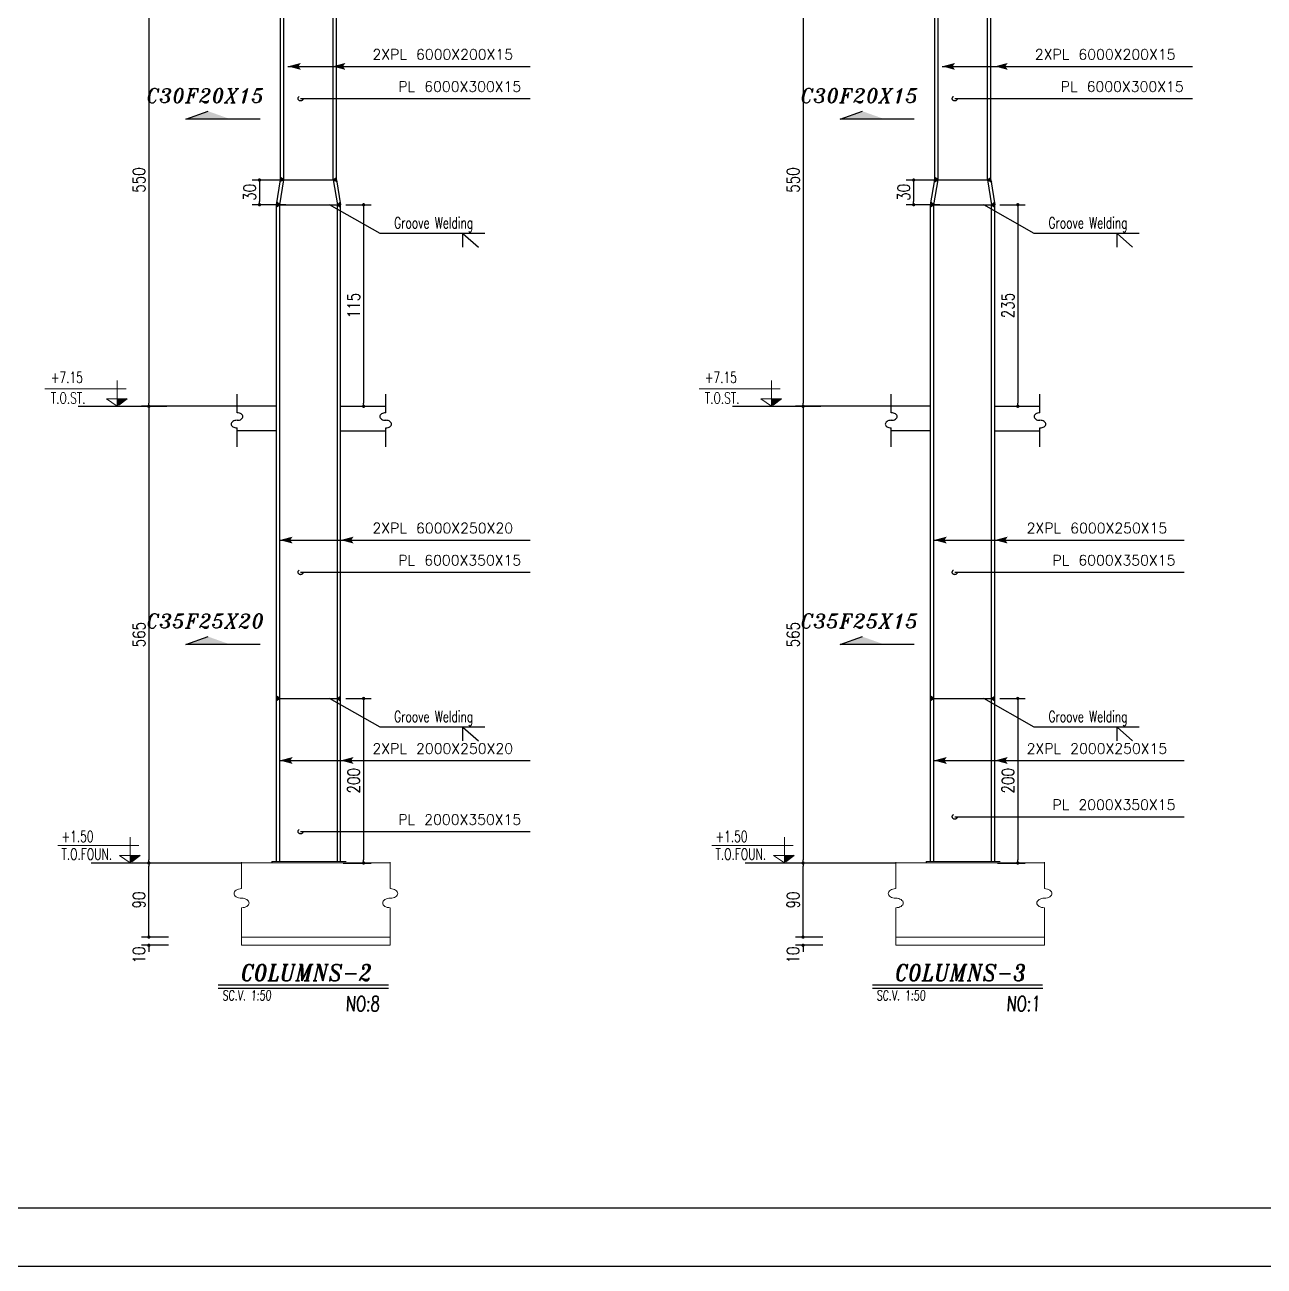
# Model space of a CAD drawing. Header units: inches. Extents: x 460503 to 460688, y 47570 to 48852.
# Drawn here: x 460524.69 to 460554.8, y 48506.81 to 48536.98 of the extents above; entities that cross this region are included whole.
import ezdxf

# ---------------------------------------------------------------- set-up
doc = ezdxf.new("R2010")
doc.units = ezdxf.units.IN
doc.header["$MEASUREMENT"] = 0
doc.linetypes.add('HIDDEN', pattern=[0.375, 0.25, -0.125])
for name, color, linetype in [('1', 1, 'Continuous'), ('1R', 1, 'Continuous'), ('2H', 2, 'HIDDEN'), ('2Y', 2, 'Continuous'), ('3', 3, 'HIDDEN'), ('3G', 3, 'Continuous'), ('4C', 4, 'Continuous'), ('6M', 6, 'Continuous'), ('COL-2', 3, 'Continuous'), ('D', 1, 'Continuous'), ('DIM', 8, 'Continuous'), ('lateral brace', 5, 'Continuous'), ('Layer4', 118, 'Continuous'), ('LEVEL', 3, 'HIDDEN'), ('TXT', 3, 'Continuous')]:
    doc.layers.add(name, color=color, linetype=linetype)
doc.layers.add('2', color=2, linetype='Continuous', lineweight=9)
doc.styles.add('ITALICT', font='italict')
doc.styles.add('ROMANC', font='TXT.shx')
doc.styles.add('ROMANS', font='ROMANS', dxfattribs={"width": 0.8})
doc.styles.add('ROMANT', font='romant')
doc.dimstyles.new('1-100', dxfattribs={"dimtxt": 0.3, "dimasz": 0.08, "dimexe": 0.18, "dimexo": 0.0625, "dimgap": 0.09, "dimtad": 1, "dimdec": 0, "dimlfac": 100, "dimdsep": 46, "dimtxsty": 'ROMANT', "dimblk": 'DOT', "dimcen": 0.09, "dimclrd": 1, "dimclre": 1, "dimclrt": 3, "dimadec": 0, "dimazin": 0, "dimtfac": 1, "dimtdec": 0, "dimtix": 1, "dimtofl": 0, "dimtmove": 2, "dimatfit": 3, "dimldrblk": 'DOT', "dimfxl": 1, "dimtolj": 1, "dimarcsym": 0})

# ---------------------------------------------------------------- blocks, each defined once
blk = doc.blocks.new('DOT')
at = {"layer": 'DIM', "color": 0, "linetype": 'ByBlock'}
blk.add_line((-0.5, 0), (-1, 0), dxfattribs=at)
at = {"layer": 'DIM', "color": 0, "linetype": 'ByBlock', "const_width": 0.5}
blk.add_lwpolyline([(-0.25, 0, 1), (0.25, 0, 1)], format="xyb", close=True, dxfattribs=at)
blk = doc.blocks.new('*D171')
at = {"layer": 'D', "color": 1, "lineweight": -2, "transparency": 16777216}
for p, q in [((460530.262, 48527.704), (460527.525, 48527.704)), ((460527.705, 48527.624), (460527.705, 48516.684)), ((460529.964, 48516.604), (460527.525, 48516.604))]:
    blk.add_line(p, q, dxfattribs=at)
at = {"layer": 'Defpoints', "color": 0, "transparency": 16777216}
for p in [(460530.325, 48527.704), (460527.705, 48516.604), (460530.027, 48516.604)]:
    blk.add_point(p, dxfattribs=at)
at = {"layer": 'D', "color": 1, "lineweight": -2, "transparency": 16777216, "xscale": 0.08, "yscale": 0.08, "zscale": 0.08}
for p, rotation in [((460527.705, 48527.704), 90), ((460527.705, 48516.604), 270)]:
    blk.add_blockref('DOT', p, dxfattribs=dict(at, rotation=rotation))
at = {"layer": 'D', "color": 2, "transparency": 16777216, "insert": (460527.465, 48522.154), "char_height": 0.3, "attachment_point": 5, "rotation": 90, "style": 'ROMANS'}
blk.add_mtext('\\A1;565', dxfattribs=at)
blk = doc.blocks.new('_Dot')
at = {"layer": 'DIM', "color": 0, "lineweight": -2}
blk.add_line((-0.5, 0), (-1, 0), dxfattribs=at)
at = {"layer": 'DIM', "color": 0, "const_width": 0.5}
blk.add_lwpolyline([(-0.25, 0, 1), (0.25, 0, 1)], format="xyb", close=True, dxfattribs=at)
blk = doc.blocks.new('ss')
at = {"layer": '2'}
for p, q in [((0, 0.137), (0, 0.514)), ((0, -0.137), (0, -0.674))]:
    blk.add_line(p, q, dxfattribs=at)
for points in [[(0, 0, -0.064661), (-0.043, 0.006, -0.077521), (-0.076, 0.02, -0.107173), (-0.1, 0.044, -0.145), (-0.107, 0.069, -0.145), (-0.1, 0.093, -0.107173), (-0.076, 0.117, -0.077521), (-0.043, 0.131, -0.064661), (0, 0.137, -0.064661)], [(0, -0.137, 0.064661), (0.043, -0.131, 0.077521), (0.076, -0.117, 0.107173), (0.1, -0.093, 0.145), (0.107, -0.069, 0.145), (0.1, -0.044, 0.107173), (0.076, -0.02, 0.077521), (0.043, -0.006, 0.064661), (0, 0, 0.064661)]]:
    blk.add_lwpolyline(points, format="xyb", dxfattribs=at)
blk = doc.blocks.new('*D172')
at = {"layer": 'D', "color": 1, "lineweight": -2, "transparency": 16777216}
for p, q in [((460527.705, 48514.884), (460527.705, 48514.964)), ((460528.181, 48514.804), (460527.525, 48514.804)), ((460528.181, 48514.604), (460527.525, 48514.604)), ((460527.705, 48514.524), (460527.705, 48514.444))]:
    blk.add_line(p, q, dxfattribs=at)
at = {"layer": 'Defpoints', "color": 0, "transparency": 16777216}
for p in [(460527.705, 48514.604), (460528.244, 48514.804), (460528.244, 48514.604)]:
    blk.add_point(p, dxfattribs=at)
at = {"layer": 'D', "color": 1, "lineweight": -2, "transparency": 16777216, "xscale": 0.08, "yscale": 0.08, "zscale": 0.08}
for p, rotation in [((460527.705, 48514.804), 270), ((460527.705, 48514.604), 90)]:
    blk.add_blockref('DOT', p, dxfattribs=dict(at, rotation=rotation))
at = {"layer": 'D', "color": 2, "transparency": 16777216, "insert": (460527.462, 48514.367), "char_height": 0.3, "attachment_point": 5, "rotation": 90, "style": 'ROMANS'}
blk.add_mtext('\\A1;10', dxfattribs=at)
blk = doc.blocks.new('*D174')
at = {"layer": 'D', "color": 1, "lineweight": -2, "transparency": 16777216}
for p, q in [((460530.122, 48538.704), (460527.525, 48538.704)), ((460527.705, 48538.624), (460527.705, 48527.784)), ((460529.964, 48527.704), (460527.525, 48527.704))]:
    blk.add_line(p, q, dxfattribs=at)
at = {"layer": 'Defpoints', "color": 0, "transparency": 16777216}
for p in [(460530.185, 48538.704), (460527.705, 48527.704), (460530.027, 48527.704)]:
    blk.add_point(p, dxfattribs=at)
at = {"layer": 'D', "color": 1, "lineweight": -2, "transparency": 16777216, "xscale": 0.08, "yscale": 0.08, "zscale": 0.08}
for p, rotation in [((460527.705, 48538.704), 90), ((460527.705, 48527.704), 270)]:
    blk.add_blockref('DOT', p, dxfattribs=dict(at, rotation=rotation))
at = {"layer": 'D', "color": 2, "transparency": 16777216, "insert": (460527.465, 48533.204), "char_height": 0.3, "attachment_point": 5, "rotation": 90, "style": 'ROMANS'}
blk.add_mtext('\\A1;550', dxfattribs=at)
blk = doc.blocks.new('*D176')
at = {"layer": 'D', "color": 1, "lineweight": -2, "transparency": 16777216}
for p, q in [((460532.486, 48532.603), (460533.101, 48532.603)), ((460532.921, 48532.523), (460532.921, 48527.784)), ((460532.486, 48527.704), (460533.101, 48527.704))]:
    blk.add_line(p, q, dxfattribs=at)
at = {"layer": 'Defpoints', "color": 0, "transparency": 16777216}
for p in [(460532.424, 48532.603), (460532.424, 48527.704), (460532.921, 48527.704)]:
    blk.add_point(p, dxfattribs=at)
at = {"layer": 'D', "color": 1, "lineweight": -2, "transparency": 16777216, "xscale": 0.08, "yscale": 0.08, "zscale": 0.08}
for p, rotation in [((460532.921, 48532.603), 90), ((460532.921, 48527.704), 270)]:
    blk.add_blockref('DOT', p, dxfattribs=dict(at, rotation=rotation))
at = {"layer": 'D', "color": 2, "transparency": 16777216, "insert": (460532.681, 48530.153), "char_height": 0.3, "attachment_point": 5, "rotation": 90, "style": 'ROMANS'}
blk.add_mtext('\\A1;115', dxfattribs=at)
blk = doc.blocks.new('*D169')
at = {"layer": 'D', "color": 1, "lineweight": -2, "transparency": 16777216}
for p, q in [((460532.486, 48520.603), (460533.101, 48520.603)), ((460532.921, 48520.523), (460532.921, 48516.684)), ((460532.426, 48516.604), (460533.101, 48516.604))]:
    blk.add_line(p, q, dxfattribs=at)
at = {"layer": 'Defpoints', "color": 0, "transparency": 16777216}
for p in [(460532.424, 48520.603), (460532.363, 48516.604), (460532.921, 48516.604)]:
    blk.add_point(p, dxfattribs=at)
at = {"layer": 'D', "color": 1, "lineweight": -2, "transparency": 16777216, "xscale": 0.08, "yscale": 0.08, "zscale": 0.08}
for p, rotation in [((460532.921, 48520.603), 90), ((460532.921, 48516.604), 270)]:
    blk.add_blockref('DOT', p, dxfattribs=dict(at, rotation=rotation))
at = {"layer": 'D', "color": 2, "transparency": 16777216, "insert": (460532.681, 48518.603), "char_height": 0.3, "attachment_point": 5, "rotation": 90, "style": 'ROMANS'}
blk.add_mtext('\\A1;200', dxfattribs=at)
blk = doc.blocks.new('*D177')
at = {"layer": 'D', "color": 1, "lineweight": -2, "transparency": 16777216}
for p, q in [((460531.04, 48533.204), (460530.211, 48533.204)), ((460530.391, 48533.124), (460530.391, 48532.684)), ((460531.028, 48532.604), (460530.211, 48532.604))]:
    blk.add_line(p, q, dxfattribs=at)
at = {"layer": 'Defpoints', "color": 0, "transparency": 16777216}
for p in [(460531.103, 48533.204), (460530.391, 48532.604), (460531.091, 48532.604, -0.015)]:
    blk.add_point(p, dxfattribs=at)
at = {"layer": 'D', "color": 1, "lineweight": -2, "transparency": 16777216, "xscale": 0.08, "yscale": 0.08, "zscale": 0.08}
for p, rotation in [((460530.391, 48533.204), 90), ((460530.391, 48532.604), 270)]:
    blk.add_blockref('DOT', p, dxfattribs=dict(at, rotation=rotation))
at = {"layer": 'D', "color": 2, "transparency": 16777216, "insert": (460530.151, 48532.904), "char_height": 0.3, "attachment_point": 5, "rotation": 90, "style": 'ROMANS'}
blk.add_mtext('\\A1;30', dxfattribs=at)
blk = doc.blocks.new('*D205')
at = {"layer": 'D', "color": 1, "lineweight": -2, "transparency": 16777216}
for p, q in [((460546.153, 48527.704), (460543.415, 48527.704)), ((460543.595, 48527.624), (460543.595, 48516.684)), ((460545.855, 48516.604), (460543.415, 48516.604))]:
    blk.add_line(p, q, dxfattribs=at)
at = {"layer": 'Defpoints', "color": 0, "transparency": 16777216}
for p in [(460546.215, 48527.704), (460543.595, 48516.604), (460545.917, 48516.604)]:
    blk.add_point(p, dxfattribs=at)
at = {"layer": 'D', "color": 1, "lineweight": -2, "transparency": 16777216, "xscale": 0.08, "yscale": 0.08, "zscale": 0.08}
for p, rotation in [((460543.595, 48527.704), 90), ((460543.595, 48516.604), 270)]:
    blk.add_blockref('DOT', p, dxfattribs=dict(at, rotation=rotation))
at = {"layer": 'D', "color": 2, "transparency": 16777216, "insert": (460543.355, 48522.154), "char_height": 0.3, "attachment_point": 5, "rotation": 90, "style": 'ROMANS'}
blk.add_mtext('\\A1;565', dxfattribs=at)
blk = doc.blocks.new('*D206')
at = {"layer": 'D', "color": 1, "lineweight": -2, "transparency": 16777216}
for p, q in [((460543.595, 48514.884), (460543.595, 48514.964)), ((460544.072, 48514.804), (460543.415, 48514.804)), ((460544.072, 48514.604), (460543.415, 48514.604)), ((460543.595, 48514.524), (460543.595, 48514.444))]:
    blk.add_line(p, q, dxfattribs=at)
at = {"layer": 'Defpoints', "color": 0, "transparency": 16777216}
for p in [(460543.595, 48514.604), (460544.134, 48514.804), (460544.134, 48514.604)]:
    blk.add_point(p, dxfattribs=at)
at = {"layer": 'D', "color": 1, "lineweight": -2, "transparency": 16777216, "xscale": 0.08, "yscale": 0.08, "zscale": 0.08}
for p, rotation in [((460543.595, 48514.804), 270), ((460543.595, 48514.604), 90)]:
    blk.add_blockref('DOT', p, dxfattribs=dict(at, rotation=rotation))
at = {"layer": 'D', "color": 2, "transparency": 16777216, "insert": (460543.353, 48514.367), "char_height": 0.3, "attachment_point": 5, "rotation": 90, "style": 'ROMANS'}
blk.add_mtext('\\A1;10', dxfattribs=at)
blk = doc.blocks.new('*D200')
at = {"layer": 'D', "color": 1, "lineweight": -2, "transparency": 16777216}
for p, q in [((460546.013, 48538.704), (460543.415, 48538.704)), ((460543.595, 48538.624), (460543.595, 48527.784)), ((460545.855, 48527.704), (460543.415, 48527.704))]:
    blk.add_line(p, q, dxfattribs=at)
at = {"layer": 'Defpoints', "color": 0, "transparency": 16777216}
for p in [(460546.075, 48538.704), (460543.595, 48527.704), (460545.917, 48527.704)]:
    blk.add_point(p, dxfattribs=at)
at = {"layer": 'D', "color": 1, "lineweight": -2, "transparency": 16777216, "xscale": 0.08, "yscale": 0.08, "zscale": 0.08}
for p, rotation in [((460543.595, 48538.704), 90), ((460543.595, 48527.704), 270)]:
    blk.add_blockref('DOT', p, dxfattribs=dict(at, rotation=rotation))
at = {"layer": 'D', "color": 2, "transparency": 16777216, "insert": (460543.355, 48533.204), "char_height": 0.3, "attachment_point": 5, "rotation": 90, "style": 'ROMANS'}
blk.add_mtext('\\A1;550', dxfattribs=at)
blk = doc.blocks.new('*D202')
at = {"layer": 'D', "color": 1, "lineweight": -2, "transparency": 16777216}
for p, q in [((460548.377, 48532.603), (460548.992, 48532.603)), ((460548.812, 48532.523), (460548.812, 48527.784)), ((460548.377, 48527.704), (460548.992, 48527.704))]:
    blk.add_line(p, q, dxfattribs=at)
at = {"layer": 'Defpoints', "color": 0, "transparency": 16777216}
for p in [(460548.314, 48532.603), (460548.314, 48527.704), (460548.812, 48527.704)]:
    blk.add_point(p, dxfattribs=at)
at = {"layer": 'D', "color": 1, "lineweight": -2, "transparency": 16777216, "xscale": 0.08, "yscale": 0.08, "zscale": 0.08}
for p, rotation in [((460548.812, 48532.603), 90), ((460548.812, 48527.704), 270)]:
    blk.add_blockref('DOT', p, dxfattribs=dict(at, rotation=rotation))
at = {"layer": 'D', "color": 2, "transparency": 16777216, "insert": (460548.572, 48530.153), "char_height": 0.3, "attachment_point": 5, "rotation": 90, "style": 'ROMANS'}
blk.add_mtext('\\A1;235', dxfattribs=at)
blk = doc.blocks.new('*D203')
at = {"layer": 'D', "color": 1, "lineweight": -2, "transparency": 16777216}
for p, q in [((460548.377, 48520.603), (460548.992, 48520.603)), ((460548.812, 48520.523), (460548.812, 48516.684)), ((460548.316, 48516.604), (460548.992, 48516.604))]:
    blk.add_line(p, q, dxfattribs=at)
at = {"layer": 'Defpoints', "color": 0, "transparency": 16777216}
for p in [(460548.314, 48520.603), (460548.254, 48516.604), (460548.812, 48516.604)]:
    blk.add_point(p, dxfattribs=at)
at = {"layer": 'D', "color": 1, "lineweight": -2, "transparency": 16777216, "xscale": 0.08, "yscale": 0.08, "zscale": 0.08}
for p, rotation in [((460548.812, 48520.603), 90), ((460548.812, 48516.604), 270)]:
    blk.add_blockref('DOT', p, dxfattribs=dict(at, rotation=rotation))
at = {"layer": 'D', "color": 2, "transparency": 16777216, "insert": (460548.572, 48518.603), "char_height": 0.3, "attachment_point": 5, "rotation": 90, "style": 'ROMANS'}
blk.add_mtext('\\A1;200', dxfattribs=at)
blk = doc.blocks.new('*D204')
at = {"layer": 'D', "color": 1, "lineweight": -2, "transparency": 16777216}
for p, q in [((460547.03, 48533.204), (460546.102, 48533.204)), ((460546.282, 48533.124), (460546.282, 48532.684)), ((460546.919, 48532.604), (460546.102, 48532.604))]:
    blk.add_line(p, q, dxfattribs=at)
at = {"layer": 'Defpoints', "color": 0, "transparency": 16777216}
for p in [(460547.093, 48533.204), (460546.282, 48532.604), (460546.981, 48532.604, -0.015)]:
    blk.add_point(p, dxfattribs=at)
at = {"layer": 'D', "color": 1, "lineweight": -2, "transparency": 16777216, "xscale": 0.08, "yscale": 0.08, "zscale": 0.08}
for p, rotation in [((460546.282, 48533.204), 90), ((460546.282, 48532.604), 270)]:
    blk.add_blockref('DOT', p, dxfattribs=dict(at, rotation=rotation))
at = {"layer": 'D', "color": 2, "transparency": 16777216, "insert": (460546.042, 48532.904), "char_height": 0.3, "attachment_point": 5, "rotation": 90, "style": 'ROMANS'}
blk.add_mtext('\\A1;30', dxfattribs=at)
blk = doc.blocks.new('*D399')
at = {"layer": 'D', "color": 1, "lineweight": -2, "transparency": 16777216}
for p, q in [((460528.147, 48516.604), (460527.525, 48516.604)), ((460527.705, 48514.884), (460527.705, 48516.524)), ((460528.181, 48514.804), (460527.525, 48514.804))]:
    blk.add_line(p, q, dxfattribs=at)
at = {"layer": 'Defpoints', "color": 0, "transparency": 16777216}
for p in [(460527.705, 48516.604), (460528.209, 48516.604), (460528.244, 48514.804)]:
    blk.add_point(p, dxfattribs=at)
at = {"layer": 'D', "color": 1, "lineweight": -2, "transparency": 16777216, "xscale": 0.08, "yscale": 0.08, "zscale": 0.08}
for p, rotation in [((460527.705, 48516.604), 90), ((460527.705, 48514.804), 270)]:
    blk.add_blockref('DOT', p, dxfattribs=dict(at, rotation=rotation))
at = {"layer": 'D', "color": 2, "transparency": 16777216, "insert": (460527.465, 48515.704), "char_height": 0.3, "attachment_point": 5, "rotation": 90, "style": 'ROMANS'}
blk.add_mtext('\\A1;90', dxfattribs=at)
blk = doc.blocks.new('*D403')
at = {"layer": 'D', "color": 1, "lineweight": -2, "transparency": 16777216}
for p, q in [((460544.037, 48516.604), (460543.415, 48516.604)), ((460543.595, 48514.884), (460543.595, 48516.524)), ((460544.072, 48514.804), (460543.415, 48514.804))]:
    blk.add_line(p, q, dxfattribs=at)
at = {"layer": 'Defpoints', "color": 0, "transparency": 16777216}
for p in [(460543.595, 48516.604), (460544.1, 48516.604), (460544.134, 48514.804)]:
    blk.add_point(p, dxfattribs=at)
at = {"layer": 'D', "color": 1, "lineweight": -2, "transparency": 16777216, "xscale": 0.08, "yscale": 0.08, "zscale": 0.08}
for p, rotation in [((460543.595, 48516.604), 90), ((460543.595, 48514.804), 270)]:
    blk.add_blockref('DOT', p, dxfattribs=dict(at, rotation=rotation))
at = {"layer": 'D', "color": 2, "transparency": 16777216, "insert": (460543.355, 48515.704), "char_height": 0.3, "attachment_point": 5, "rotation": 90, "style": 'ROMANS'}
blk.add_mtext('\\A1;90', dxfattribs=at)

msp = doc.modelspace()

# ---------------------------------------------------------------- hatches: boundary and pattern name
at = {"layer": '1R'}
h = msp.add_hatch(color=256, dxfattribs=at)
h.dxf.hatch_style = 1
h.paths.add_polyline_path([(460530.90325572, 48533.26146963), (460530.90325572, 48533.20434085), (460530.98325572, 48533.20434085)])
h.paths.add_polyline_path([(460530.98325572, 48533.20434085), (460530.90325572, 48533.20434085), (460530.89421694, 48533.15010815)])
h = msp.add_hatch(color=256, dxfattribs=at)
h.dxf.hatch_style = 1
h.paths.add_polyline_path([(460532.26325572, 48533.26146963), (460532.26325572, 48533.20434085), (460532.18325572, 48533.20434085)])
h.paths.add_polyline_path([(460532.18325572, 48533.20434085), (460532.26325572, 48533.20434085), (460532.27229451, 48533.15010815)])
h = msp.add_hatch(color=256, dxfattribs=at)
h.dxf.hatch_style = 1
h.paths.add_polyline_path([(460546.79365709, 48533.26146963), (460546.79365709, 48533.20434085), (460546.87365709, 48533.20434085)])
h.paths.add_polyline_path([(460546.87365709, 48533.20434085), (460546.79365709, 48533.20434085), (460546.7846183, 48533.15010815)])
h = msp.add_hatch(color=256, dxfattribs=at)
h.dxf.hatch_style = 1
h.paths.add_polyline_path([(460548.15365709, 48533.26146963), (460548.15365709, 48533.20434085), (460548.07365709, 48533.20434085)])
h.paths.add_polyline_path([(460548.07365709, 48533.20434085), (460548.15365709, 48533.20434085), (460548.17829967, 48533.15505569)])
h = msp.add_hatch(color=256, dxfattribs=at)
h.dxf.hatch_style = 1
h.paths.add_polyline_path([(460530.82039436, 48532.65575675), (460530.80325572, 48532.60434085), (460530.88325572, 48532.60434085)])
h.paths.add_polyline_path([(460530.88325572, 48532.60434085), (460530.80325572, 48532.60434085), (460530.80325572, 48532.54721206)])
h = msp.add_hatch(color=256, dxfattribs=at)
h.dxf.hatch_style = 1
h.paths.add_polyline_path([(460532.34611709, 48532.65575675), (460532.36325572, 48532.60434085), (460532.28325572, 48532.60434085)])
h.paths.add_polyline_path([(460532.28325572, 48532.60434085), (460532.36325572, 48532.60434085), (460532.36325572, 48532.54721206)])
h = msp.add_hatch(color=256, dxfattribs=at)
h.dxf.hatch_style = 1
h.paths.add_polyline_path([(460546.71079572, 48532.65575675), (460546.69365709, 48532.60434085), (460546.77365709, 48532.60434085)])
h.paths.add_polyline_path([(460546.77365709, 48532.60434085), (460546.69365709, 48532.60434085), (460546.69365709, 48532.54721206)])
h = msp.add_hatch(color=256, dxfattribs=at)
h.dxf.hatch_style = 1
h.paths.add_polyline_path([(460548.23651845, 48532.65575675), (460548.25365709, 48532.60434085), (460548.17365709, 48532.60434085)])
h.paths.add_polyline_path([(460548.17365709, 48532.60434085), (460548.25365709, 48532.60434085), (460548.25365709, 48532.54721206)])
h = msp.add_hatch(color=256, dxfattribs=at)
h.dxf.hatch_style = 1
h.paths.add_polyline_path([(460530.80325572, 48520.66146963), (460530.80325572, 48520.60434085), (460530.88325572, 48520.60434085)])
h.paths.add_polyline_path([(460530.88325572, 48520.60434085), (460530.80325572, 48520.60434085), (460530.80325572, 48520.54721206)])
h = msp.add_hatch(color=256, dxfattribs=at)
h.dxf.hatch_style = 1
h.paths.add_polyline_path([(460532.36325572, 48520.66146963), (460532.36325572, 48520.60434085), (460532.28325572, 48520.60434085)])
h.paths.add_polyline_path([(460532.28325572, 48520.60434085), (460532.36325572, 48520.60434085), (460532.36325572, 48520.54721206)])
h = msp.add_hatch(color=256, dxfattribs=at)
h.dxf.hatch_style = 1
h.paths.add_polyline_path([(460546.69365709, 48520.66146963), (460546.69365709, 48520.60434085), (460546.77365709, 48520.60434085)])
h.paths.add_polyline_path([(460546.77365709, 48520.60434085), (460546.69365709, 48520.60434085), (460546.69365709, 48520.54721206)])
h = msp.add_hatch(color=256, dxfattribs=at)
h.dxf.hatch_style = 1
h.paths.add_polyline_path([(460548.25365709, 48520.66146963), (460548.25365709, 48520.60434085), (460548.17365709, 48520.60434085)])
h.paths.add_polyline_path([(460548.17365709, 48520.60434085), (460548.25365709, 48520.60434085), (460548.25365709, 48520.54721206)])
at = {"layer": 'COL-2'}
for points in [[(460532.49574204, 48516.63944085), (460530.69174614, 48516.63944085), (460530.69174614, 48516.60434085), (460532.49574204, 48516.60434085)], [(460548.3861434, 48516.63944085), (460546.5821475, 48516.63944085), (460546.5821475, 48516.60434085), (460548.3861434, 48516.60434085)]]:
    msp.add_hatch(color=256, dxfattribs=at).paths.add_polyline_path(points)

# ---------------------------------------------------------------- linework, layer by layer
at = {"layer": '1'}
for p, q in [((460531.08325572, 48535.96531973), (460536.96556997, 48535.96531973)), ((460546.97365709, 48535.96531973), (460553.05597134, 48535.96531973)), ((460531.38956252, 48535.18438415), (460536.96556997, 48535.18438415)), ((460547.27996389, 48535.18438415), (460553.05597134, 48535.18438415)), ((460530.88325572, 48524.45263149), (460536.96556997, 48524.45263149)), ((460546.77365709, 48524.45263149), (460552.85597134, 48524.45263149)), ((460531.38956252, 48523.67169591), (460536.96556997, 48523.67169591)), ((460547.27996389, 48523.67169591), (460552.85597134, 48523.67169591)), ((460530.88325572, 48519.09570248), (460536.96556997, 48519.09570248)), ((460546.77365709, 48519.09570248), (460552.85597134, 48519.09570248)), ((460547.27996389, 48517.72836784), (460552.85597134, 48517.72836784)), ((460531.38956252, 48517.36996897), (460536.96556997, 48517.36996897))]:
    msp.add_line(p, q, dxfattribs=at)
msp.add_lwpolyline([(460507.46120186, 48508.22088582), (460588.72955203, 48508.22088582), (460588.72955203, 48564.85388246), (460507.46120186, 48564.85388246)], close=True, dxfattribs=at)
at = {"layer": '1R'}
for p, q in [((460530.98325572, 48533.20434085, 0.01499996), (460530.89692513, 48533.16635732)), ((460530.98325572, 48533.20434085, 0.01499996), (460530.90325572, 48533.26146963, 0.01499996)), ((460530.90325572, 48533.20434085), (460531.96325572, 48533.20434085)), ((460531.00325572, 48533.20434085, 0.01499996), (460532.26325572, 48533.20434085, 0.01499996)), ((460532.18325572, 48533.20434085, 0.01499996), (460532.26325572, 48533.26146963, 0.01499996)), ((460532.18325572, 48533.20434085, 0.01499996), (460532.26951246, 48533.16680039)), ((460546.87365709, 48533.20434085, 0.01499996), (460546.7846238, 48533.15014111)), ((460546.87365709, 48533.20434085, 0.01499996), (460546.79365709, 48533.26146963, 0.01499996)), ((460546.79365709, 48533.20434085), (460548.05365709, 48533.20434085)), ((460546.89365709, 48533.20434085, 0.01499996), (460548.15365709, 48533.20434085, 0.01499996)), ((460548.07365709, 48533.20434085, 0.01499996), (460548.15365709, 48533.26146963, 0.01499996)), ((460548.07365709, 48533.20434085, 0.01499996), (460548.17808337, 48533.15548829)), ((460530.80325572, 48532.60434085), (460532.36325572, 48532.60434085)), ((460530.80325572, 48532.60434085), (460532.36325572, 48532.60434085)), ((460530.80325572, 48532.60434085), (460532.16325572, 48532.60434085)), ((460530.80325572, 48532.60434085), (460532.16325572, 48532.60434085)), ((460530.88325572, 48532.60434085), (460530.80325572, 48532.54721206)), ((460530.88325572, 48532.60434085), (460530.82039436, 48532.65575675)), ((460533.32186559, 48531.90769097), (460532.09374405, 48532.60434085)), ((460532.28325572, 48532.60434085), (460532.34611709, 48532.65575675)), ((460532.28325572, 48532.60434085), (460532.36325572, 48532.54721206)), ((460546.69365709, 48532.60434085), (460548.25365709, 48532.60434085)), ((460546.69365709, 48532.60434085), (460548.25365709, 48532.60434085)), ((460546.69365709, 48532.60434085), (460548.05365709, 48532.60434085)), ((460546.69365709, 48532.60434085), (460548.05365709, 48532.60434085)), ((460546.77365709, 48532.60434085), (460546.69365709, 48532.54721206)), ((460546.77365709, 48532.60434085), (460546.71079572, 48532.65575675)), ((460549.21226696, 48531.90769097), (460547.98414542, 48532.60434085)), ((460548.17365709, 48532.60434085), (460548.23651845, 48532.65575675)), ((460548.17365709, 48532.60434085), (460548.25365709, 48532.54721206)), ((460535.86913036, 48531.90769097), (460533.32186559, 48531.90769097)), ((460551.75953173, 48531.90769097), (460549.21226696, 48531.90769097)), ((460530.88325572, 48520.60434085), (460530.80325572, 48520.66146963)), ((460530.80325572, 48520.60434085), (460532.36325572, 48520.60434085)), ((460530.88325572, 48520.60434085), (460530.80325572, 48520.54721206)), ((460533.32186559, 48519.90769097), (460532.09374405, 48520.60434085)), ((460532.28325572, 48520.60434085), (460532.36325572, 48520.66146963)), ((460532.28325572, 48520.60434085), (460532.36325572, 48520.54721206)), ((460546.77365709, 48520.60434085), (460546.69365709, 48520.66146963)), ((460546.69365709, 48520.60434085), (460548.25365709, 48520.60434085)), ((460546.77365709, 48520.60434085), (460546.69365709, 48520.54721206)), ((460549.21226696, 48519.90769097), (460547.98414542, 48520.60434085)), ((460548.17365709, 48520.60434085), (460548.25365709, 48520.66146963)), ((460548.17365709, 48520.60434085), (460548.25365709, 48520.54721206)), ((460535.86913036, 48519.90769097), (460533.32186559, 48519.90769097)), ((460551.75953173, 48519.90769097), (460549.21226696, 48519.90769097))]:
    msp.add_line(p, q, dxfattribs=at)
at = {"layer": '2'}
for p, q in [((460526.93808569, 48527.70434085), (460526.93808569, 48528.32877151)), ((460542.82848706, 48527.70434085), (460542.82848706, 48528.32877151)), ((460527.15093168, 48528.13245476), (460525.17927862, 48528.13245476)), ((460526.93808569, 48527.70434085), (460526.67804083, 48527.8845037)), ((460526.67810742, 48527.88921454), (460527.1781937, 48527.88921454)), ((460543.04133305, 48528.13245476), (460541.06967998, 48528.13245476)), ((460542.82848706, 48527.70434085), (460542.56844219, 48527.8845037)), ((460542.56850879, 48527.88921454), (460543.06859506, 48527.88921454)), ((460527.46317197, 48517.03245476), (460525.4915189, 48517.03245476)), ((460527.25032598, 48516.60434085), (460527.25032598, 48517.22877151)), ((460543.35357333, 48517.03245476), (460541.38192027, 48517.03245476)), ((460543.14072734, 48516.60434085), (460543.14072734, 48517.22877151)), ((460527.25032598, 48516.60434085), (460526.99028111, 48516.7845037)), ((460526.99034771, 48516.78921454), (460527.49043398, 48516.78921454)), ((460543.14072734, 48516.60434085), (460542.88068248, 48516.7845037)), ((460542.88074907, 48516.78921454), (460543.38083535, 48516.78921454)), ((460529.95623749, 48516.60434085), (460533.56646637, 48516.60434085)), ((460530.69174614, 48516.63944085), (460532.49574614, 48516.63944085)), ((460545.84663886, 48516.60434085), (460549.45686773, 48516.60434085)), ((460546.5821475, 48516.63944085), (460548.3861475, 48516.63944085)), ((460529.95613402, 48514.60434085), (460533.56649988, 48514.60434085)), ((460529.95614575, 48514.80434085), (460533.56648609, 48514.80434085)), ((460545.84653539, 48514.60434085), (460549.45690124, 48514.60434085)), ((460545.84654711, 48514.80434085), (460549.45688745, 48514.80434085))]:
    msp.add_line(p, q, dxfattribs=at)
at = {"layer": '2H'}
for p, q in [((460527.1781271, 48527.8845037), (460526.93808569, 48527.70434085)), ((460543.06852847, 48527.8845037), (460542.82848706, 48527.70434085)), ((460527.49036739, 48516.7845037), (460527.25032598, 48516.60434085)), ((460543.38076875, 48516.7845037), (460543.14072734, 48516.60434085))]:
    msp.add_line(p, q, dxfattribs=at)
at = {"layer": '2Y'}
for p, q in [((460535.33481939, 48531.57181345), (460535.33481939, 48531.90681865)), ((460535.33481939, 48531.90681865), (460535.70952192, 48531.57181345)), ((460551.22522076, 48531.57181345), (460551.22522076, 48531.90681865)), ((460551.22522076, 48531.90681865), (460551.59992328, 48531.57181345)), ((460529.84651784, 48527.5458941), (460529.84651784, 48528.00151721)), ((460533.45864676, 48527.5458941), (460533.45864676, 48528.00151721)), ((460545.7369192, 48527.5458941), (460545.7369192, 48528.00151721)), ((460549.34904812, 48527.5458941), (460549.34904812, 48528.00151721)), ((460529.84651784, 48526.71994722), (460529.84651784, 48527.1805317)), ((460533.45864676, 48526.71994722), (460533.45864676, 48527.1805317)), ((460545.7369192, 48526.71994722), (460545.7369192, 48527.1805317)), ((460549.34904812, 48526.71994722), (460549.34904812, 48527.1805317)), ((460535.33481939, 48519.57181345), (460535.33481939, 48519.90681865)), ((460535.33481939, 48519.90681865), (460535.70952192, 48519.57181345)), ((460551.22522076, 48519.57181345), (460551.22522076, 48519.90681865)), ((460551.22522076, 48519.90681865), (460551.59992328, 48519.57181345))]:
    msp.add_line(p, q, dxfattribs=at)
for centre, radius, start, end in [((460529.84651784, 48527.32212481), 0.22376929, 75.201495889, 90.000000003), ((460529.86376356, 48527.38740414), 0.15625036, 57.470460437, 75.201495889), ((460533.44140104, 48527.38740414), 0.15625036, 104.798504111, 122.529539563), ((460533.45864676, 48527.32212481), 0.22376929, 89.999999997, 104.798504111), ((460545.7369192, 48527.32212481), 0.22376929, 75.201495889, 90.000000003), ((460545.75416492, 48527.38740414), 0.15625036, 57.470460437, 75.201495889), ((460549.3318024, 48527.38740414), 0.15625036, 104.798504111, 122.529539563), ((460549.34904812, 48527.32212481), 0.22376929, 89.999999997, 104.798504111), ((460529.76306327, 48527.2718723), 0.05975846, 146.998455308, 179.999999999), ((460529.76306327, 48527.2718723), 0.05975846, 180, 213.001544691), ((460529.80297765, 48527.24595007), 0.10735174, 122.529539564, 146.998455308), ((460529.80297765, 48527.29779453), 0.10735174, 213.001544692, 237.470460436), ((460529.82927212, 48527.20472294), 0.15625036, 104.798504114, 122.529539568), ((460529.84651784, 48527.13944361), 0.22376929, 89.999999997, 104.798504111), ((460529.84651784, 48527.58698219), 0.22376929, 270, 284.798504114), ((460529.86376356, 48527.52170285), 0.15625036, 284.798504111, 302.529539564), ((460529.89005802, 48527.42863127), 0.10735174, 33.001544693, 57.470460437), ((460529.89005802, 48527.48047573), 0.10735174, 302.529539564, 326.998455309), ((460529.9299724, 48527.4545535), 0.05975846, 359.999999998, 33.001544691), ((460529.9299724, 48527.4545535), 0.05975846, 326.998455309, 0), ((460533.37519219, 48527.4545535), 0.05975846, 146.998455309, 180.000000002), ((460533.37519219, 48527.4545535), 0.05975846, 180, 213.001544691), ((460533.41510657, 48527.42863127), 0.10735174, 122.529539563, 146.998455307), ((460533.41510657, 48527.48047573), 0.10735174, 213.001544691, 237.470460436), ((460533.44140104, 48527.52170285), 0.15625036, 237.470460436, 255.201495889), ((460533.45864676, 48527.58698219), 0.22376929, 255.201495886, 270), ((460533.45864676, 48527.13944361), 0.22376929, 75.201495889, 90.000000003), ((460533.47589248, 48527.20472294), 0.15625036, 57.470460432, 75.201495886), ((460533.50218695, 48527.24595007), 0.10735174, 33.001544692, 57.470460436), ((460533.50218695, 48527.29779453), 0.10735174, 302.529539564, 326.998455308), ((460533.54210133, 48527.2718723), 0.05975846, 0.000000001, 33.001544692), ((460533.54210133, 48527.2718723), 0.05975846, 326.998455309, 0), ((460545.65346464, 48527.2718723), 0.05975846, 146.998455308, 179.999999999), ((460545.65346464, 48527.2718723), 0.05975846, 180, 213.001544691), ((460545.69337902, 48527.24595007), 0.10735174, 122.529539564, 146.998455308), ((460545.69337902, 48527.29779453), 0.10735174, 213.001544692, 237.470460436), ((460545.71967348, 48527.20472294), 0.15625036, 104.798504114, 122.529539568), ((460545.7369192, 48527.13944361), 0.22376929, 89.999999997, 104.798504111), ((460545.7369192, 48527.58698219), 0.22376929, 270, 284.798504114), ((460545.75416492, 48527.52170285), 0.15625036, 284.798504111, 302.529539564), ((460545.78045939, 48527.42863127), 0.10735174, 33.001544693, 57.470460437), ((460545.78045939, 48527.48047573), 0.10735174, 302.529539564, 326.998455309), ((460545.82037377, 48527.4545535), 0.05975846, 359.999999998, 33.001544691), ((460545.82037377, 48527.4545535), 0.05975846, 326.998455309, 0), ((460549.26559356, 48527.4545535), 0.05975846, 146.998455309, 180.000000002), ((460549.26559356, 48527.4545535), 0.05975846, 180, 213.001544691), ((460549.30550794, 48527.42863127), 0.10735174, 122.529539563, 146.998455307), ((460549.30550794, 48527.48047573), 0.10735174, 213.001544691, 237.470460436), ((460549.3318024, 48527.52170285), 0.15625036, 237.470460436, 255.201495889), ((460549.34904812, 48527.58698219), 0.22376929, 255.201495886, 270), ((460549.34904812, 48527.13944361), 0.22376929, 75.201495889, 90.000000003), ((460549.36629384, 48527.20472294), 0.15625036, 57.470460432, 75.201495886), ((460549.39258831, 48527.24595007), 0.10735174, 33.001544692, 57.470460436), ((460549.39258831, 48527.29779453), 0.10735174, 302.529539564, 326.998455308), ((460549.43250269, 48527.2718723), 0.05975846, 0.000000001, 33.001544692), ((460549.43250269, 48527.2718723), 0.05975846, 326.998455309, 0), ((460529.82927212, 48527.33902165), 0.15625036, 237.470460436, 255.201495889), ((460529.84651784, 48527.40430099), 0.22376929, 255.201495889, 270), ((460533.45864676, 48527.40430099), 0.22376929, 270, 284.798504111), ((460533.47589248, 48527.33902165), 0.15625036, 284.798504111, 302.529539564), ((460545.71967348, 48527.33902165), 0.15625036, 237.470460436, 255.201495889), ((460545.7369192, 48527.40430099), 0.22376929, 255.201495889, 270), ((460549.34904812, 48527.40430099), 0.22376929, 270, 284.798504111), ((460549.36629384, 48527.33902165), 0.15625036, 284.798504111, 302.529539564)]:
    msp.add_arc(centre, radius, start, end, dxfattribs=at)
at = {"layer": '3'}
for centre in [(460531.38956252, 48535.18438415), (460547.27996389, 48535.18438415), (460531.38956252, 48523.67169591), (460547.27996389, 48523.67169591), (460547.27996389, 48517.72836784), (460531.38956252, 48517.36996897)]:
    msp.add_circle(centre, 0.06, dxfattribs=at)
for points in [[(460531.08325572, 48535.96531973), (460531.34049103, 48535.96531973), (460531.39689038, 48536.04937573)], [(460532.16325572, 48535.96531973), (460532.42049103, 48535.96531973), (460532.47689038, 48536.04937573)], [(460546.97365709, 48535.96531973), (460547.2308924, 48535.96531973), (460547.28729175, 48536.04937573)], [(460548.25365709, 48535.96531973), (460548.5108924, 48535.96531973), (460548.56729175, 48536.04937573)], [(460531.08325572, 48535.96531973), (460531.34049103, 48535.96531973), (460531.39689038, 48535.88126372)], [(460532.16325572, 48535.96531973), (460532.42049103, 48535.96531973), (460532.47689038, 48535.88126372)], [(460546.97365709, 48535.96531973), (460547.2308924, 48535.96531973), (460547.28729175, 48535.88126372)], [(460548.25365709, 48535.96531973), (460548.5108924, 48535.96531973), (460548.56729175, 48535.88126372)], [(460526.93808569, 48527.70434085), (460527.1781271, 48527.8845037), (460526.93808569, 48527.8845037)], [(460542.82848706, 48527.70434085), (460543.06852847, 48527.8845037), (460542.82848706, 48527.8845037)], [(460530.88325572, 48524.45263149), (460531.14049103, 48524.45263149), (460531.19689038, 48524.5366875)], [(460532.36325572, 48524.45263149), (460532.62049103, 48524.45263149), (460532.67689038, 48524.5366875)], [(460546.77365709, 48524.45263149), (460547.0308924, 48524.45263149), (460547.08729175, 48524.5366875)], [(460548.25365709, 48524.45263149), (460548.5108924, 48524.45263149), (460548.56729175, 48524.5366875)], [(460530.88325572, 48524.45263149), (460531.14049103, 48524.45263149), (460531.19689038, 48524.36857548)], [(460532.36325572, 48524.45263149), (460532.62049103, 48524.45263149), (460532.67689038, 48524.36857548)], [(460546.77365709, 48524.45263149), (460547.0308924, 48524.45263149), (460547.08729175, 48524.36857548)], [(460548.25365709, 48524.45263149), (460548.5108924, 48524.45263149), (460548.56729175, 48524.36857548)], [(460530.88325572, 48519.09570248), (460531.14049103, 48519.09570248), (460531.19689038, 48519.17975848)], [(460530.88325572, 48519.09570248), (460531.14049103, 48519.09570248), (460531.19689038, 48519.01164647)], [(460532.36325572, 48519.09570248), (460532.62049103, 48519.09570248), (460532.67689038, 48519.17975848)], [(460532.36325572, 48519.09570248), (460532.62049103, 48519.09570248), (460532.67689038, 48519.01164647)], [(460546.77365709, 48519.09570248), (460547.0308924, 48519.09570248), (460547.08729175, 48519.17975848)], [(460546.77365709, 48519.09570248), (460547.0308924, 48519.09570248), (460547.08729175, 48519.01164647)], [(460548.25365709, 48519.09570248), (460548.5108924, 48519.09570248), (460548.56729175, 48519.17975848)], [(460548.25365709, 48519.09570248), (460548.5108924, 48519.09570248), (460548.56729175, 48519.01164647)], [(460527.25032598, 48516.60434085), (460527.49036739, 48516.7845037), (460527.25032598, 48516.7845037)], [(460543.14072734, 48516.60434085), (460543.38076875, 48516.7845037), (460543.14072734, 48516.7845037)]]:
    msp.add_solid(points, dxfattribs=at)
at = {"layer": '3G'}
for p, q in [((460546.79365709, 48533.20434085), (460546.79365709, 48549.15526732)), ((460546.87365709, 48533.20434085), (460546.87365709, 48549.16058561)), ((460548.07365709, 48533.20434085), (460548.07365709, 48549.22706425)), ((460548.07365709, 48533.20434085), (460548.07365709, 48549.22706425)), ((460548.15365709, 48533.20434085), (460548.15365709, 48549.23238255)), ((460532.18325572, 48533.20434085), (460532.18325572, 48547.78626542)), ((460532.18325572, 48533.20434085), (460532.18325572, 48547.78626542)), ((460532.26325572, 48533.20434085), (460532.26325572, 48547.79172706)), ((460530.90325572, 48533.20434085), (460530.90325572, 48547.69887921)), ((460530.98325572, 48533.20434085), (460530.98325572, 48547.70434085)), ((460528.60300482, 48534.68158855), (460529.14693763, 48534.87515535)), ((460544.49340618, 48534.68158855), (460545.037339, 48534.87515535)), ((460530.40588421, 48534.68158855), (460528.60300482, 48534.68158855)), ((460546.29628558, 48534.68158855), (460544.49340618, 48534.68158855)), ((460530.80325572, 48532.60434085), (460530.90325572, 48533.20434085)), ((460530.88325572, 48532.60434085), (460530.98325572, 48533.20434085)), ((460532.18325572, 48533.20434085), (460532.28325572, 48532.60434085)), ((460532.26325572, 48533.20434085), (460532.36325572, 48532.60434085)), ((460546.69365709, 48532.60434085), (460546.79365709, 48533.20434085)), ((460546.77365709, 48532.60434085), (460546.87365709, 48533.20434085)), ((460548.07365709, 48533.20434085), (460548.17365709, 48532.60434085)), ((460548.15365709, 48533.20434085), (460548.25365709, 48532.60434085)), ((460530.80325572, 48516.63944085), (460530.80325572, 48532.60434085)), ((460530.88325572, 48516.63944085), (460530.88325572, 48532.60434085)), ((460532.28325572, 48516.63944085), (460532.28325572, 48532.60434085)), ((460532.28325572, 48516.63944085), (460532.28325572, 48532.60434085)), ((460532.36325572, 48516.63944085), (460532.36325572, 48532.60434085)), ((460546.69365709, 48516.63944085), (460546.69365709, 48532.60434085)), ((460546.77365709, 48516.63944085), (460546.77365709, 48532.60434085)), ((460548.17365709, 48516.63944085), (460548.17365709, 48532.60434085)), ((460548.17365709, 48516.63944085), (460548.17365709, 48532.60434085)), ((460548.25365709, 48516.63944085), (460548.25365709, 48532.60434085)), ((460530.80325572, 48527.70434085), (460529.84651784, 48527.70434085)), ((460532.36325572, 48527.70434085), (460533.45864676, 48527.70434085)), ((460546.69365709, 48527.70434085), (460545.7369192, 48527.70434085)), ((460548.25365709, 48527.70434085), (460549.34904812, 48527.70434085)), ((460530.80325572, 48527.10434085), (460529.84651784, 48527.10434085)), ((460532.36325572, 48527.10434085), (460533.45864676, 48527.10434085)), ((460546.69365709, 48527.10434085), (460545.7369192, 48527.10434085)), ((460548.25365709, 48527.10434085), (460549.34904812, 48527.10434085)), ((460528.60300482, 48521.91150382), (460529.14693763, 48522.10507062)), ((460530.40588421, 48521.91150382), (460528.60300482, 48521.91150382)), ((460544.49340618, 48521.91150382), (460545.037339, 48522.10507062)), ((460546.29628558, 48521.91150382), (460544.49340618, 48521.91150382)), ((460529.39094736, 48513.56494949), (460533.52779262, 48513.56494949)), ((460545.28134872, 48513.56494949), (460549.41819398, 48513.56494949))]:
    msp.add_line(p, q, dxfattribs=at)
for points in [[(460528.60300482, 48534.68158855), (460529.14693763, 48534.87515535), (460529.14693763, 48534.68158855)], [(460529.69087044, 48534.68158855), (460529.14693763, 48534.87515535), (460529.14693763, 48534.68158855)], [(460544.49340618, 48534.68158855), (460545.037339, 48534.87515535), (460545.037339, 48534.68158855)], [(460545.58127181, 48534.68158855), (460545.037339, 48534.87515535), (460545.037339, 48534.68158855)], [(460528.60300482, 48521.91150382), (460529.14693763, 48522.10507062), (460529.14693763, 48521.91150382)], [(460529.69087044, 48521.91150382), (460529.14693763, 48522.10507062), (460529.14693763, 48521.91150382)], [(460544.49340618, 48521.91150382), (460545.037339, 48522.10507062), (460545.037339, 48521.91150382)], [(460545.58127181, 48521.91150382), (460545.037339, 48522.10507062), (460545.037339, 48521.91150382)]]:
    msp.add_solid(points, dxfattribs=at)
at = {"layer": '6M', "color": 4}
for p, q in [((460529.39094736, 48513.64023305), (460533.52138214, 48513.64023305)), ((460545.28134872, 48513.64023305), (460549.4117835, 48513.64023305))]:
    msp.add_line(p, q, dxfattribs=at)
at = {"layer": 'COL-2'}
for p, q in [((460530.69174614, 48516.63944085), (460530.69174614, 48516.60434085)), ((460546.5821475, 48516.63944085), (460546.5821475, 48516.60434085))]:
    msp.add_line(p, q, dxfattribs=at)
at = {"layer": 'D'}
for p, q in [((460525.98841226, 48527.70434085), (460528.13877306, 48527.70434085)), ((460541.87881363, 48527.70434085), (460544.02917443, 48527.70434085)), ((460526.30065254, 48516.60434085), (460528.45101334, 48516.60434085)), ((460542.19105391, 48516.60434085), (460544.34141471, 48516.60434085))]:
    msp.add_line(p, q, dxfattribs=at)
at = {"layer": 'DIM'}
msp.add_lwpolyline([(460506.04537694, 48506.80506091), (460590.14537694, 48506.80506091), (460590.14537694, 48566.26970737), (460506.04537694, 48566.26970737)], close=True, dxfattribs=at)
at = {"layer": 'lateral brace'}
msp.add_lwpolyline([(460506.04537694, 48506.80506091), (460590.14537694, 48506.80506091), (460590.14537694, 48566.26970737), (460506.04537694, 48566.26970737)], close=True, dxfattribs=at)
at = {"layer": 'Layer4'}
msp.add_lwpolyline([(460590.14537694, 48566.26970737), (460506.04537694, 48566.26970737), (460506.04537694, 48506.80506091), (460590.14537694, 48506.80506091)], close=True, dxfattribs=at)

# ---------------------------------------------------------------- block references
at = {"layer": 'TXT', "yscale": 1.7, "zscale": 1.7}
for p, xscale in [((460529.9562647, 48515.74885953), 1.7), ((460533.56637216, 48515.74885953), -1.7), ((460545.84666606, 48515.74885953), 1.7), ((460549.45677353, 48515.74885953), -1.7)]:
    msp.add_blockref('ss', p, dxfattribs=dict(at, xscale=xscale))

# ---------------------------------------------------------------- texts
at = {"layer": '2Y', "style": 'ROMANC'}
for s, p in [('2XPL 6000X200X15', (460533.13590606, 48536.1309768)), ('2XPL 6000X200X15', (460549.22630743, 48536.1309768)), ('PL 6000X300X15', (460533.76353066, 48535.35004122)), ('PL 6000X300X15', (460549.85393203, 48535.35004122)), ('2XPL 6000X250X20', (460533.13590606, 48524.61828856)), ('2XPL 6000X250X15', (460549.02630743, 48524.61828856)), ('PL 6000X350X15', (460533.76353066, 48523.83735298)), ('PL 6000X350X15', (460549.65393203, 48523.83735298)), ('2XPL 2000X250X20', (460533.13590606, 48519.26135954)), ('2XPL 2000X250X15', (460549.02630743, 48519.26135954)), ('PL 2000X350X15', (460549.65393203, 48517.89402491)), ('PL 2000X350X15', (460533.76353066, 48517.53562604))]:
    msp.add_text(s, height=0.2499993062, dxfattribs=at).set_placement(p)
at = {"layer": '3', "style": 'ROMANS', "oblique": 3, "width": 0.7}
for s, height, p in [('SC.V. 1:50', 0.24, (460529.49091235, 48513.2645553)), ('NO:8', 0.3696, (460532.48532083, 48513.00013841)), ('SC.V. 1:50', 0.24, (460545.38131371, 48513.2645553)), ('NO:1', 0.3696, (460548.53415946, 48513.00013841))]:
    msp.add_text(s, height=height, dxfattribs=at).set_placement(p)
at = {"layer": '3G', "style": 'ITALICT'}
for s, p in [('C30F20X15', (460527.64139667, 48535.07915767)), ('C30F20X15', (460543.53179803, 48535.07915767)), ('C35F25X20', (460527.64139667, 48522.30907294)), ('C35F25X15', (460543.53179803, 48522.30907294))]:
    msp.add_text(s, height=0.35, dxfattribs=at).set_placement(p)
at = {"layer": '4C', "style": 'ITALICT', "width": 0.88}
for s, p in [('COLUMNS-2', (460529.94194742, 48513.73803448)), ('COLUMNS-3', (460545.83234879, 48513.73803448))]:
    msp.add_text(s, height=0.4, dxfattribs=at).set_placement(p)
at = {"layer": 'LEVEL', "style": 'ROMANS', "width": 0.7}
for s, p in [('Groove Welding', (460533.66567751, 48532.02925542)), ('Groove Welding', (460549.55607888, 48532.02925542)), ('+7.15', (460525.32007684, 48528.27208889)), ('+7.15', (460541.21047821, 48528.27208889)), ('T.O.ST.  ', (460525.32007684, 48527.77084197)), ('T.O.ST.  ', (460541.21047821, 48527.77084197)), ('Groove Welding', (460533.66567751, 48520.02925542)), ('Groove Welding', (460549.55607888, 48520.02925542)), ('+1.50', (460525.58017492, 48517.11339345)), ('+1.50', (460541.47057629, 48517.11339345)), ('T.O.FOUN.', (460525.58017492, 48516.68383609)), ('T.O.FOUN.', (460541.47057629, 48516.68383609))]:
    msp.add_text(s, height=0.27, dxfattribs=at).set_placement(p)

# ---------------------------------------------------------------- dimensions: what is measured, and where the dimension line sits
at = {"layer": 'D'}
for base, p1, p2, text, picture, middle in [((460527.70469167, 48527.70434085), (460530.1849481, 48538.70434085), (460530.02670681, 48527.70434085), '550', '*D174', (460527.46469167, 48533.20434085)), ((460543.59509304, 48527.70434085), (460546.07534946, 48538.70434085), (460545.91710818, 48527.70434085), '550', '*D200', (460543.35509304, 48533.20434085)), ((460530.39145625, 48532.60434085, 0.01499996), (460531.10251873, 48533.20434085, 0.01499996), (460531.09095536, 48532.60434085), '30', '*D177', (460530.15145625, 48532.90434085, 0.01499996)), ((460546.28185761, 48532.60434085, 0.01499996), (460547.0929201, 48533.20434085, 0.01499996), (460546.98135673, 48532.60434085), '30', '*D204', (460546.04185761, 48532.90434085, 0.01499996)), ((460532.92120662, 48527.70434085), (460532.42381623, 48532.60250203), (460532.42381623, 48527.70434085), '115', '*D176', (460532.68120662, 48530.15342144)), ((460548.81160799, 48527.70434085), (460548.3142176, 48532.60250203), (460548.3142176, 48527.70434085), '235', '*D202', (460548.57160799, 48530.15342144)), ((460527.70469167, 48516.60434085), (460530.32488678, 48527.70434085), (460530.02670681, 48516.60434085), '565', '*D171', (460527.46469167, 48522.15434085)), ((460543.59509304, 48516.60434085), (460546.21528815, 48527.70434085), (460545.91710818, 48516.60434085), '565', '*D205', (460543.35509304, 48522.15434085)), ((460532.92120662, 48516.60434085), (460532.42381623, 48520.60250203), (460532.36325572, 48516.60434085), '200', '*D169', (460532.68120662, 48518.60342144)), ((460548.81160799, 48516.60434085), (460548.3142176, 48520.60250203), (460548.25365709, 48516.60434085), '200', '*D203', (460548.57160799, 48518.60342144)), ((460527.70469167, 48516.60434085), (460528.24368188, 48514.80434085), (460528.20935095, 48516.60434085), '90', '*D399', (460527.46469167, 48515.70434085)), ((460543.59509304, 48516.60434085), (460544.13408324, 48514.80434085), (460544.09975231, 48516.60434085), '90', '*D403', (460543.35509304, 48515.70434085))]:
    dim = msp.add_linear_dim(base=base, p1=p1, p2=p2, angle=90, text=text, dimstyle='1-100', override={"dimtxsty": 'ROMANS', "dimclrt": 2, "dimtmove": 1}, dxfattribs=at)
    dim.commit()
    dim.dimension.update_dxf_attribs({"geometry": picture, "text_midpoint": middle})
for base, p1, p2, picture, middle in [((460527.70469167, 48514.60434085), (460528.24368188, 48514.80434085), (460528.24368188, 48514.60434085), '*D172', (460527.70237172, 48514.36717877)), ((460543.59509304, 48514.60434085), (460544.13408324, 48514.80434085), (460544.13408324, 48514.60434085), '*D206', (460543.59277308, 48514.36717877))]:
    dim = msp.add_linear_dim(base=base, p1=p1, p2=p2, angle=270, text='10', dimstyle='1-100', override={"dimtxsty": 'ROMANS', "dimclrt": 2, "dimtmove": 1}, dxfattribs=at)
    dim.commit()
    dim.dimension.update_dxf_attribs({"geometry": picture, "text_midpoint": middle, "dimtype": 160})

doc.saveas('drawing.dxf')
